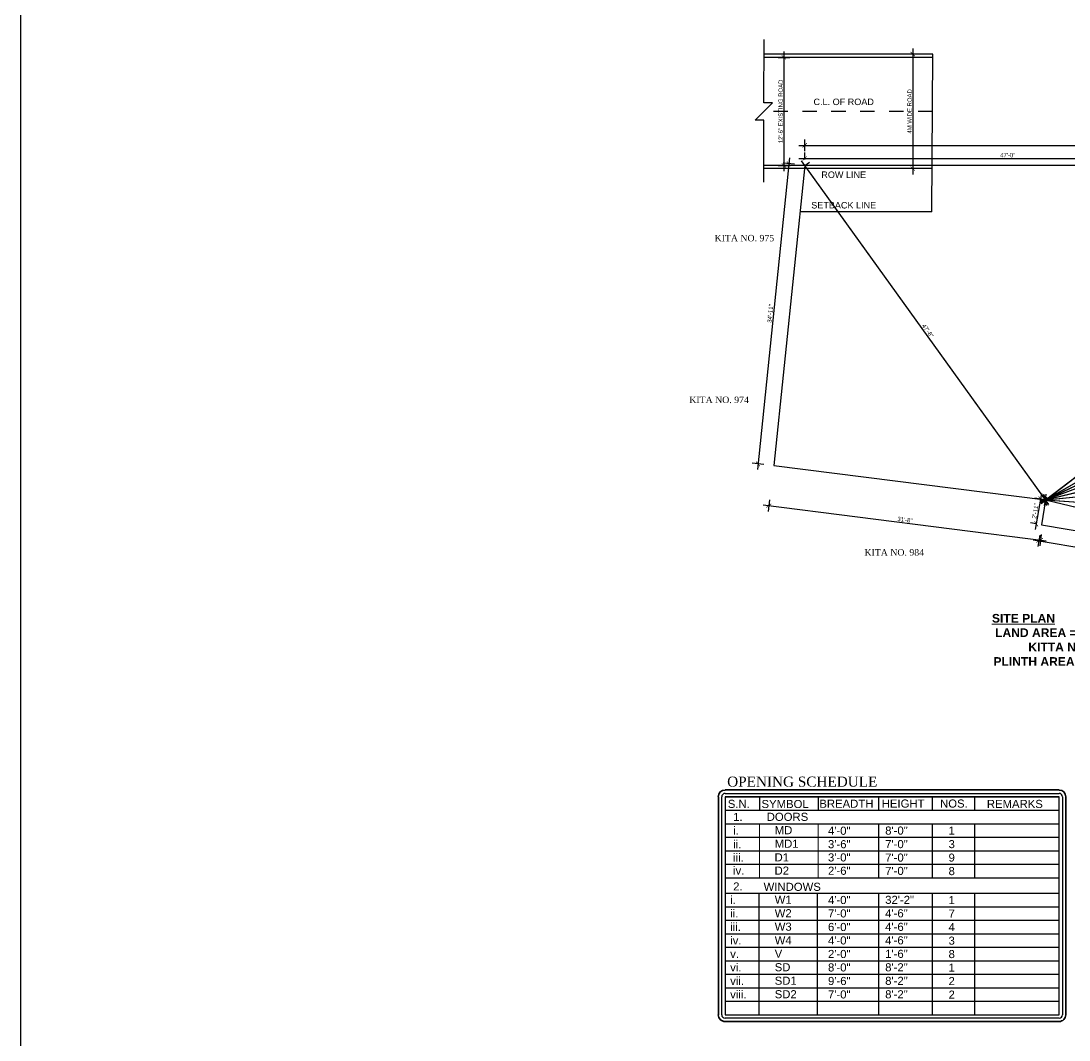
# Model space of a CAD drawing. Header units: inches. Extents: x 1397 to 20304, y -27267 to -746.
# Drawn here: x 1397 to 2853, y -8707 to -7291 of the extents above; entities that cross this region are included whole.
import ezdxf

# ---------------------------------------------------------------- set-up
doc = ezdxf.new("R2010")
doc.units = ezdxf.units.IN
doc.header["$LTSCALE"] = 17
doc.header["$MEASUREMENT"] = 0
doc.linetypes.add('ACAD_ISO02W100', pattern=[15, 12, -3])
doc.linetypes.add('Dash1', pattern=[0.472441, 0.23622, -0.23622])
for name, color, linetype, lineweight in [('25 BOT BAR', 12, 'Continuous', 25), ('BOUNDARY', 210, 'Continuous', 35), ('OUTLINE', 1, 'Continuous', 25), ('TEXT', 231, 'Continuous', 20), ('Toilet', 7, 'Continuous', 25), ('Wall Plan_.50', 10, 'Continuous', 50)]:
    doc.layers.add(name, color=color, linetype=linetype, lineweight=lineweight)
doc.styles.add('7 INCH', font='times.ttf', dxfattribs={"height": 7})
doc.styles.add('ARCHITECTURE', font='stylu.ttf')
doc.styles.add('ARIAL', font='arial.ttf')
doc.dimstyles.new('8 SCALE', dxfattribs={"dimscale": 0, "dimtxt": 6, "dimasz": 6, "dimexe": 8, "dimexo": 8, "dimgap": 1.25, "dimtad": 1, "dimdec": 0, "dimzin": 3, "dimdsep": 46, "dimlunit": 4, "dimtxsty": 'ARCHITECTURE', "dimblk": 'ARCHTICK', "dimcen": 8, "dimdle": 8, "dimclrd": 5, "dimclre": 5, "dimclrt": 7, "dimadec": 0, "dimazin": 0, "dimtfac": 0.75, "dimtdec": 0, "dimtix": 1, "dimtmove": 2, "dimatfit": 3, "dimldrblk": 'ARCHTICK', "dimfxl": 8, "dimfxlon": 1, "dimtolj": 1, "dimtzin": 0, "dimlwd": -1, "dimlwe": -1, "dimarcsym": 0})

# ---------------------------------------------------------------- blocks, each defined once
blk = doc.blocks.new('_ArchTick')
at = {"color": 0, "linetype": 'ByBlock', "const_width": 0.15}
blk.add_lwpolyline([(-0.5, -0.5), (0.5, 0.5)], dxfattribs=at)
blk = doc.blocks.new('*D2980')
at = {"layer": 'Defpoints', "color": 0, "transparency": 16777216}
for p in [(3427.2, -7464), (2485.6, -7491.8), (3427.2, -7491.8)]:
    blk.add_point(p, dxfattribs=at)
at = {"layer": 'OUTLINE', "color": 5, "transparency": 16777216}
for p, q in [((2477.6, -7464), (3435.2, -7464)), ((2485.6, -7472), (2485.6, -7456)), ((3427.2, -7472), (3427.2, -7456))]:
    blk.add_line(p, q, dxfattribs=at)
at = {"layer": 'OUTLINE', "color": 5, "transparency": 16777216, "xscale": 6, "yscale": 6, "zscale": 6, "rotation": 180}
blk.add_blockref('_ArchTick', (2485.6, -7464), dxfattribs=at)
at = {"layer": 'OUTLINE', "color": 5, "transparency": 16777216, "xscale": 6, "yscale": 6, "zscale": 6}
blk.add_blockref('_ArchTick', (3427.2, -7464), dxfattribs=at)
at = {"layer": 'OUTLINE', "color": 7, "transparency": 16777216, "insert": (2956.4, -7459.6), "char_height": 6, "attachment_point": 5, "style": 'ARCHITECTURE'}
blk.add_mtext('\\A1;78\'-6"', dxfattribs=at)
blk = doc.blocks.new('*D2981')
at = {"layer": 'Defpoints', "color": 0, "transparency": 16777216}
for p in [(2485.6, -7491.8), (3049.4, -7482.1), (3049.4, -7491.8)]:
    blk.add_point(p, dxfattribs=at)
at = {"layer": 'OUTLINE', "color": 5, "transparency": 16777216}
for p, q in [((2485.6, -7483.8), (2485.6, -7474.1)), ((3049.4, -7483.8), (3049.4, -7474.1)), ((2477.6, -7482.1), (3057.4, -7482.1))]:
    blk.add_line(p, q, dxfattribs=at)
at = {"layer": 'OUTLINE', "color": 5, "transparency": 16777216, "xscale": 6, "yscale": 6, "zscale": 6, "rotation": 180}
blk.add_blockref('_ArchTick', (2485.6, -7482.1), dxfattribs=at)
at = {"layer": 'OUTLINE', "color": 5, "transparency": 16777216, "xscale": 6, "yscale": 6, "zscale": 6}
blk.add_blockref('_ArchTick', (3049.4, -7482.1), dxfattribs=at)
at = {"layer": 'OUTLINE', "color": 7, "transparency": 16777216, "insert": (2767.5, -7477.6), "char_height": 6, "attachment_point": 5, "style": 'ARCHITECTURE'}
blk.add_mtext('\\A1;47\'-0"', dxfattribs=at)
blk = doc.blocks.new('*D2982')
at = {"layer": 'Defpoints', "color": 0, "transparency": 16777216}
for p in [(2485.6, -7491.8), (2485.6, -7491.8), (2820, -7956.4)]:
    blk.add_point(p, dxfattribs=at)
at = {"layer": 'OUTLINE', "color": 5, "transparency": 16777216}
for p, q in [((2824.7, -7962.9), (2481, -7485.3)), ((2485.6, -7491.8), (2492.1, -7487.1)), ((2820, -7956.4), (2826.5, -7951.8))]:
    blk.add_line(p, q, dxfattribs=at)
at = {"layer": 'OUTLINE', "color": 5, "transparency": 16777216, "xscale": 6, "yscale": 6, "zscale": 6}
for p, rotation in [((2485.6, -7491.8), 125.7398794609257), ((2820, -7956.4), 305.7398794609257)]:
    blk.add_blockref('_ArchTick', p, dxfattribs=dict(at, rotation=rotation))
at = {"layer": 'OUTLINE', "color": 7, "transparency": 16777216, "insert": (2656.4, -7721.5), "char_height": 6, "attachment_point": 5, "rotation": 305.7399, "style": 'ARCHITECTURE'}
blk.add_mtext('\\A1;47\'-8"', dxfattribs=at)
blk = doc.blocks.new('*D2983')
at = {"layer": 'Defpoints', "color": 0, "transparency": 16777216}
for p in [(3427.2, -7491.8), (3427.2, -7491.8), (2820, -7956.4)]:
    blk.add_point(p, dxfattribs=at)
at = {"layer": 'OUTLINE', "color": 5, "transparency": 16777216}
for p, q in [((2813.7, -7961.3), (3433.6, -7486.9)), ((3427.2, -7491.8), (3422.4, -7485.4)), ((2820, -7956.4), (2815.2, -7950.1))]:
    blk.add_line(p, q, dxfattribs=at)
at = {"layer": 'OUTLINE', "color": 5, "transparency": 16777216, "xscale": 6, "yscale": 6, "zscale": 6}
for p, rotation in [((3427.2, -7491.8), 37.42406054625734), ((2820, -7956.4), 217.4240605462573)]:
    blk.add_blockref('_ArchTick', p, dxfattribs=dict(at, rotation=rotation))
at = {"layer": 'OUTLINE', "color": 7, "transparency": 16777216, "insert": (3121, -7720.6), "char_height": 6, "attachment_point": 5, "rotation": 37.4241, "style": 'ARCHITECTURE'}
blk.add_mtext('\\A1;63\'-9"', dxfattribs=at)
blk = doc.blocks.new('*D2984')
at = {"layer": 'Defpoints', "color": 0, "transparency": 16777216}
for p in [(3425.9, -7607.1), (3425.9, -7607.1), (2820, -7956.4)]:
    blk.add_point(p, dxfattribs=at)
at = {"layer": 'OUTLINE', "color": 5, "transparency": 16777216}
for p, q in [((2813.1, -7960.4), (3432.8, -7603.1)), ((3425.9, -7607.1), (3421.9, -7600.2)), ((2820, -7956.4), (2816, -7949.5))]:
    blk.add_line(p, q, dxfattribs=at)
at = {"layer": 'OUTLINE', "color": 5, "transparency": 16777216, "xscale": 6, "yscale": 6, "zscale": 6}
for p, rotation in [((3425.9, -7607.1), 29.96282810400725), ((2820, -7956.4), 209.9628281040073)]:
    blk.add_blockref('_ArchTick', p, dxfattribs=dict(at, rotation=rotation))
at = {"layer": 'OUTLINE', "color": 7, "transparency": 16777216, "insert": (3120.8, -7778), "char_height": 6, "attachment_point": 5, "rotation": 29.9628, "style": 'ARCHITECTURE'}
blk.add_mtext('\\A1;58\'-3"', dxfattribs=at)
blk = doc.blocks.new('*D2985')
at = {"layer": 'Defpoints', "color": 0, "transparency": 16777216}
for p in [(3428, -7665.2), (3428, -7665.2), (2820, -7956.4)]:
    blk.add_point(p, dxfattribs=at)
at = {"layer": 'OUTLINE', "color": 5, "transparency": 16777216}
for p, q in [((2812.8, -7959.9), (3435.3, -7661.7)), ((3428, -7665.2), (3431.5, -7672.4)), ((2820, -7956.4), (2823.5, -7963.6))]:
    blk.add_line(p, q, dxfattribs=at)
at = {"layer": 'OUTLINE', "color": 5, "transparency": 16777216, "xscale": 6, "yscale": 6, "zscale": 6}
for p, rotation in [((3428, -7665.2), 25.5953412940383), ((2820, -7956.4), 205.5953412940383)]:
    blk.add_blockref('_ArchTick', p, dxfattribs=dict(at, rotation=rotation))
at = {"layer": 'OUTLINE', "color": 7, "transparency": 16777216, "insert": (3122.1, -7806.9), "char_height": 6, "attachment_point": 5, "rotation": 25.5953, "style": 'ARCHITECTURE'}
blk.add_mtext('\\A1;56\'-2"', dxfattribs=at)
blk = doc.blocks.new('*D2986')
at = {"layer": 'Defpoints', "color": 0, "transparency": 16777216}
for p in [(3428.9, -7726.3), (3428.9, -7726.3), (2820, -7956.4)]:
    blk.add_point(p, dxfattribs=at)
at = {"layer": 'OUTLINE', "color": 5, "transparency": 16777216}
for p, q in [((2812.5, -7959.3), (3436.4, -7723.5)), ((3428.9, -7726.3), (3426.1, -7718.8)), ((2820, -7956.4), (2817.2, -7948.9))]:
    blk.add_line(p, q, dxfattribs=at)
at = {"layer": 'OUTLINE', "color": 5, "transparency": 16777216, "xscale": 6, "yscale": 6, "zscale": 6}
for p, rotation in [((3428.9, -7726.3), 20.7046822510771), ((2820, -7956.4), 200.7046822510771)]:
    blk.add_blockref('_ArchTick', p, dxfattribs=dict(at, rotation=rotation))
at = {"layer": 'OUTLINE', "color": 7, "transparency": 16777216, "insert": (3122.9, -7837.3), "char_height": 6, "attachment_point": 5, "rotation": 20.7047, "style": 'ARCHITECTURE'}
blk.add_mtext('\\A1;54\'-3"', dxfattribs=at)
blk = doc.blocks.new('*D2987')
at = {"layer": 'Defpoints', "color": 0, "transparency": 16777216}
for p in [(3429.4, -7806.7), (3429.4, -7806.7), (2820, -7956.4)]:
    blk.add_point(p, dxfattribs=at)
at = {"layer": 'OUTLINE', "color": 5, "transparency": 16777216}
for p, q in [((2812.2, -7958.3), (3437.1, -7804.8)), ((3429.4, -7806.7), (3431.3, -7814.4)), ((2820, -7956.4), (2818.1, -7948.7))]:
    blk.add_line(p, q, dxfattribs=at)
at = {"layer": 'OUTLINE', "color": 5, "transparency": 16777216, "xscale": 6, "yscale": 6, "zscale": 6}
for p, rotation in [((3429.4, -7806.7), 13.8089202025117), ((2820, -7956.4), 193.8089202025117)]:
    blk.add_blockref('_ArchTick', p, dxfattribs=dict(at, rotation=rotation))
at = {"layer": 'OUTLINE', "color": 7, "transparency": 16777216, "insert": (3123.6, -7877.3), "char_height": 6, "attachment_point": 5, "rotation": 13.8089, "style": 'ARCHITECTURE'}
blk.add_mtext('\\A1;52\'-3"', dxfattribs=at)
blk = doc.blocks.new('*D2988')
at = {"layer": 'Defpoints', "color": 0, "transparency": 16777216}
for p in [(3407.6, -7897.4), (3407.6, -7897.4), (2820, -7956.4)]:
    blk.add_point(p, dxfattribs=at)
at = {"layer": 'OUTLINE', "color": 5, "transparency": 16777216}
for p, q in [((2812.1, -7957.2), (3415.6, -7896.6)), ((3407.6, -7897.4), (3408.4, -7905.3)), ((2820, -7956.4), (2820.8, -7964.4))]:
    blk.add_line(p, q, dxfattribs=at)
at = {"layer": 'OUTLINE', "color": 5, "transparency": 16777216, "xscale": 6, "yscale": 6, "zscale": 6}
for p, rotation in [((3407.6, -7897.4), 5.739358290256994), ((2820, -7956.4), 185.739358290257)]:
    blk.add_blockref('_ArchTick', p, dxfattribs=dict(at, rotation=rotation))
at = {"layer": 'OUTLINE', "color": 7, "transparency": 16777216, "insert": (3113.1, -7918.3), "char_height": 6, "attachment_point": 5, "rotation": 5.7394, "style": 'ARCHITECTURE'}
blk.add_mtext('\\A1;49\'-3"', dxfattribs=at)
blk = doc.blocks.new('*D2989')
at = {"layer": 'Defpoints', "color": 0, "transparency": 16777216}
for p in [(2820, -7956.4), (3367.7, -7995.5), (3367.7, -7995.5)]:
    blk.add_point(p, dxfattribs=at)
at = {"layer": 'OUTLINE', "color": 5, "transparency": 16777216}
for p, q in [((2812, -7955.9), (3375.6, -7996.1)), ((2820, -7956.4), (2820.6, -7948.5)), ((3367.7, -7995.5), (3368.2, -7987.5))]:
    blk.add_line(p, q, dxfattribs=at)
at = {"layer": 'OUTLINE', "color": 5, "transparency": 16777216, "xscale": 6, "yscale": 6, "zscale": 6}
for p, rotation in [((2820, -7956.4), 175.9170253960502), ((3367.7, -7995.5), 355.9170253960502)]:
    blk.add_blockref('_ArchTick', p, dxfattribs=dict(at, rotation=rotation))
at = {"layer": 'OUTLINE', "color": 7, "transparency": 16777216, "insert": (3094.2, -7971.6), "char_height": 6, "attachment_point": 5, "rotation": 355.917, "style": 'ARCHITECTURE'}
blk.add_mtext('\\A1;45\'-9"', dxfattribs=at)
blk = doc.blocks.new('*D2990')
at = {"layer": 'Defpoints', "color": 0, "transparency": 16777216}
for p in [(2820, -7956.4), (3328.6, -8078), (3328.6, -8078)]:
    blk.add_point(p, dxfattribs=at)
at = {"layer": 'OUTLINE', "color": 5, "transparency": 16777216}
for p, q in [((2812.2, -7954.6), (3336.4, -8079.8)), ((2820, -7956.4), (2818.2, -7964.2)), ((3328.6, -8078), (3326.8, -8085.7))]:
    blk.add_line(p, q, dxfattribs=at)
at = {"layer": 'OUTLINE', "color": 5, "transparency": 16777216, "xscale": 6, "yscale": 6, "zscale": 6}
for p, rotation in [((2820, -7956.4), 166.5628021424033), ((3328.6, -8078), 346.5628021424033)]:
    blk.add_blockref('_ArchTick', p, dxfattribs=dict(at, rotation=rotation))
at = {"layer": 'OUTLINE', "color": 7, "transparency": 16777216, "insert": (3075.4, -8012.8), "char_height": 6, "attachment_point": 5, "rotation": 346.5628, "style": 'ARCHITECTURE'}
blk.add_mtext('\\A1;43\'-7"', dxfattribs=at)
blk = doc.blocks.new('*D2991')
at = {"layer": 'Defpoints', "color": 0, "transparency": 16777216}
for p in [(2820, -7956.4), (2807.1, -7989.7), (2814.2, -7990.9)]:
    blk.add_point(p, dxfattribs=at)
at = {"layer": 'OUTLINE', "color": 5, "transparency": 16777216}
for p, q in [((2812.8, -7955.2), (2805, -7953.9)), ((2814.2, -7947.3), (2805.7, -7997.6)), ((2807.1, -7989.7), (2799.2, -7988.4))]:
    blk.add_line(p, q, dxfattribs=at)
at = {"layer": 'OUTLINE', "color": 5, "transparency": 16777216, "xscale": 6, "yscale": 6, "zscale": 6}
for p, rotation in [((2812.8, -7955.2), 80.49455252683589), ((2807.1, -7989.7), 260.4945525268358)]:
    blk.add_blockref('_ArchTick', p, dxfattribs=dict(at, rotation=rotation))
at = {"layer": 'OUTLINE', "color": 7, "transparency": 16777216, "insert": (2805.7, -7971.8), "char_height": 6, "attachment_point": 5, "rotation": 80.4946, "style": 'ARCHITECTURE'}
blk.add_mtext('\\A1;2\'-11"', dxfattribs=at)
blk = doc.blocks.new('*D2992')
at = {"layer": 'Defpoints', "color": 0, "transparency": 16777216}
for p in [(2442.7, -7908.6), (2820, -7956.4), (2812.9, -8012.2)]:
    blk.add_point(p, dxfattribs=at)
at = {"layer": 'OUTLINE', "color": 5, "transparency": 16777216}
for p, q in [((2436.6, -7956.5), (2434.6, -7972.3)), ((2427.7, -7963.4), (2820.9, -8013.3)), ((2813.9, -8004.3), (2811.9, -8020.2))]:
    blk.add_line(p, q, dxfattribs=at)
at = {"layer": 'OUTLINE', "color": 5, "transparency": 16777216, "xscale": 6, "yscale": 6, "zscale": 6}
for p, rotation in [((2435.6, -7964.4), 172.7744740016137), ((2812.9, -8012.2), 352.7744740016136)]:
    blk.add_blockref('_ArchTick', p, dxfattribs=dict(at, rotation=rotation))
at = {"layer": 'OUTLINE', "color": 7, "transparency": 16777216, "insert": (2624.8, -7984), "char_height": 6, "attachment_point": 5, "rotation": 352.7745, "style": 'ARCHITECTURE'}
blk.add_mtext('\\A1;31\'-8"', dxfattribs=at)
blk = doc.blocks.new('*D2993')
at = {"layer": 'Defpoints', "color": 0, "transparency": 16777216}
for p in [(2485.6, -7491.8), (2420.6, -7906.3), (2442.7, -7908.6)]:
    blk.add_point(p, dxfattribs=at)
at = {"layer": 'OUTLINE', "color": 5, "transparency": 16777216}
for p, q in [((2464.3, -7481.5), (2419.8, -7914.3)), ((2471.5, -7490.3), (2455.6, -7488.7)), ((2428.6, -7907.1), (2412.6, -7905.5))]:
    blk.add_line(p, q, dxfattribs=at)
at = {"layer": 'OUTLINE', "color": 5, "transparency": 16777216, "xscale": 6, "yscale": 6, "zscale": 6}
for p, rotation in [((2463.5, -7489.5), 84.12042794738267), ((2420.6, -7906.3), 264.1204279473827)]:
    blk.add_blockref('_ArchTick', p, dxfattribs=dict(at, rotation=rotation))
at = {"layer": 'OUTLINE', "color": 7, "transparency": 16777216, "insert": (2437.7, -7697.5), "char_height": 6, "attachment_point": 5, "rotation": 84.1204, "style": 'ARCHITECTURE'}
blk.add_mtext('\\A1;34\'-11"', dxfattribs=at)
blk = doc.blocks.new('*D2994')
at = {"layer": 'Defpoints', "color": 0, "transparency": 16777216}
for p in [(2429.3, -7341.8), (2428.8, -7491.8), (2456.7, -7491.8)]:
    blk.add_point(p, dxfattribs=at)
at = {"layer": 'OUTLINE', "color": 5, "transparency": 16777216}
for p, q in [((2456.7, -7333.8), (2456.7, -7499.8)), ((2448.7, -7341.8), (2464.7, -7341.8)), ((2448.7, -7491.8), (2464.7, -7491.8))]:
    blk.add_line(p, q, dxfattribs=at)
at = {"layer": 'OUTLINE', "color": 5, "transparency": 16777216, "xscale": 6, "yscale": 6, "zscale": 6}
for p, rotation in [((2456.7, -7341.8), 90), ((2456.7, -7491.8), 270)]:
    blk.add_blockref('_ArchTick', p, dxfattribs=dict(at, rotation=rotation))
at = {"layer": 'OUTLINE', "color": 7, "transparency": 16777216, "insert": (2452.2, -7416.8), "char_height": 6, "attachment_point": 5, "rotation": 90, "style": 'ARCHITECTURE'}
blk.add_mtext('\\A1;12\'-6" EXISTING ROAD', dxfattribs=at)
blk = doc.blocks.new('*D2995')
at = {"layer": 'Defpoints', "color": 0, "transparency": 16777216}
for p in [(2663.4, -7337.3), (2635.6, -7496.3), (2662.6, -7496.3)]:
    blk.add_point(p, dxfattribs=at)
at = {"layer": 'OUTLINE', "color": 5, "transparency": 16777216}
for p, q in [((2635.6, -7329.3), (2635.6, -7504.3)), ((2643.6, -7337.3), (2627.6, -7337.3)), ((2643.6, -7496.3), (2627.6, -7496.3))]:
    blk.add_line(p, q, dxfattribs=at)
at = {"layer": 'OUTLINE', "color": 5, "transparency": 16777216, "xscale": 6, "yscale": 6, "zscale": 6}
for p, rotation in [((2635.6, -7337.3), 90), ((2635.6, -7496.3), 270)]:
    blk.add_blockref('_ArchTick', p, dxfattribs=dict(at, rotation=rotation))
at = {"layer": 'OUTLINE', "color": 7, "transparency": 16777216, "insert": (2631.2, -7416.8), "char_height": 6, "attachment_point": 5, "rotation": 90, "style": 'ARCHITECTURE'}
blk.add_mtext('\\A1;4M WIDE ROAD', dxfattribs=at)
blk = doc.blocks.new('*D2810')
at = {"layer": 'Defpoints', "color": 0, "transparency": 16777216}
for p in [(2814.2, -7990.9), (3328.6, -8078), (3324.9, -8100.2)]:
    blk.add_point(p, dxfattribs=at)
at = {"layer": 'OUTLINE', "color": 5, "transparency": 16777216}
for p, q in [((2802.6, -8011.8), (3332.8, -8101.5)), ((2811.8, -8005.3), (2809.1, -8021.1)), ((3326.2, -8092.3), (3323.5, -8108.1))]:
    blk.add_line(p, q, dxfattribs=at)
at = {"layer": 'OUTLINE', "color": 5, "transparency": 16777216, "xscale": 6, "yscale": 6, "zscale": 6}
for p, rotation in [((2810.5, -8013.2), 170.3981090450754), ((3324.9, -8100.2), 350.3981090450754)]:
    blk.add_blockref('_ArchTick', p, dxfattribs=dict(at, rotation=rotation))
at = {"layer": 'OUTLINE', "color": 7, "transparency": 16777216, "insert": (3068.4, -8052.4), "char_height": 6, "attachment_point": 5, "rotation": 350.3981, "style": 'ARCHITECTURE'}
blk.add_mtext('\\A1;43\'-6"', dxfattribs=at)

msp = doc.modelspace()

# ---------------------------------------------------------------- linework, layer by layer
for p, q in [((2663.4, -7341.8), (2429.3, -7341.8)), ((2662.3, -7556.3), (2663.4, -7337.3)), ((2375, -8364), (2838.7, -8364)), ((2370.3, -8671.5), (2370.3, -8368.7)), ((2838.7, -8368.7), (2375, -8368.7)), ((2375, -8368.7), (2375, -8671.5)), ((2375, -8368.7), (2838.7, -8368.7)), ((2375, -8368.7), (2375, -8671.5)), ((2422.7, -8368.7), (2422.7, -8387.6)), ((2504.3, -8368.7), (2504.3, -8387.4)), ((2588, -8368.7), (2588, -8387.4)), ((2663, -8387.4), (2663, -8368.7)), ((2721.6, -8387.4), (2721.6, -8368.7)), ((2838.7, -8671.5), (2838.7, -8368.7)), ((2838.7, -8483.9), (2838.7, -8368.7)), ((2843.4, -8368.7), (2843.4, -8671.5)), ((2375, -8387.4), (2838.7, -8387.4)), ((2375, -8406.2), (2838.7, -8406.2)), ((2588, -8406.2), (2588, -8481.2)), ((2663, -8481.2), (2663, -8406.2)), ((2721.6, -8481.2), (2721.6, -8406.2)), ((2375, -8424.9), (2838.7, -8424.9)), ((2375, -8443.7), (2838.7, -8443.7)), ((2375, -8462.4), (2838.7, -8462.4)), ((2375, -8481.2), (2838.7, -8481.2)), ((2375, -8502.7), (2838.7, -8502.7)), ((2375, -8502.7), (2838.7, -8502.7)), ((2422.2, -8671.5), (2422.2, -8502.7)), ((2503.5, -8671.5), (2503.5, -8502.7)), ((2588.3, -8671.5), (2588.3, -8502.7)), ((2663, -8671.5), (2663, -8502.7)), ((2721.9, -8671.5), (2721.9, -8502.7)), ((2375, -8521.4), (2838.7, -8521.4)), ((2375, -8540.2), (2838.7, -8540.2)), ((2375, -8558.9), (2838.7, -8558.9)), ((2375, -8577.7), (2838.7, -8577.7)), ((2375, -8596.4), (2838.7, -8596.4)), ((2375, -8615.2), (2838.7, -8615.2)), ((2375, -8634), (2838.7, -8634)), ((2375, -8652.7), (2838.7, -8652.7)), ((2375, -8671.5), (2838.7, -8671.5)), ((2375, -8671.5), (2838.7, -8671.5)), ((2375, -8671.5), (2838.7, -8671.5)), ((2375, -8671.5), (2838.7, -8671.5)), ((2375, -8671.5), (2838.7, -8671.5)), ((2838.7, -8676.2), (2375, -8676.2))]:
    msp.add_line(p, q)
at = {"linetype": 'ACAD_ISO02W100', "ltscale": 5}
for points in [[(2663.4, -7337.3), (2429, -7337.3)], [(2662.6, -7496.3), (2429, -7496.3)]]:
    msp.add_lwpolyline(points, dxfattribs=at)
at = {"linetype": 'Dash1', "ltscale": 5}
msp.add_lwpolyline([(2663, -7416.8), (2429, -7416.8)], dxfattribs=at)
for points in [[(2662.6, -7491.8), (2428.8, -7491.8)], [(2662.3, -7556.3), (2479, -7556.3)]]:
    msp.add_lwpolyline(points)
for centre, start, end in [((2375, -8368.7), 90, 180), ((2838.7, -8368.7), 0, 90), ((2375, -8671.5), 180, 270), ((2838.7, -8671.5), 270, 0)]:
    msp.add_arc(centre, 4.69, start, end)
at = {"layer": '25 BOT BAR'}
msp.add_lwpolyline([(1397.4, -5984.5), (14624.9, -5984.5), (14624.9, -14248.8), (1397.4, -14248.8)], close=True, dxfattribs=at)
at = {"layer": 'BOUNDARY'}
for p, q in [((2375, -8359.3), (2838.7, -8359.3)), ((2365.7, -8671.5), (2365.7, -8368.7)), ((2848.1, -8368.7), (2848.1, -8671.5)), ((2838.7, -8680.8), (2375, -8680.8))]:
    msp.add_line(p, q, dxfattribs=at)
for centre, start, end in [((2375, -8368.7), 90, 180), ((2838.7, -8368.7), 0, 90), ((2375, -8671.5), 179.9982, 270), ((2838.7, -8671.5), 270, 0.0018)]:
    msp.add_arc(centre, 9.37, start, end, dxfattribs=at)
at = {"layer": 'TEXT'}
for p, q in [((2375, -8406.2), (2416.7, -8406.2)), ((2422.7, -8406.2), (2422.7, -8481.2)), ((2504.3, -8406.2), (2504.3, -8481.2)), ((2375, -8424.9), (2416.7, -8424.9)), ((2375, -8462.4), (2416.7, -8462.4))]:
    msp.add_line(p, q, dxfattribs=at)
at = {"layer": 'Toilet'}
for p, q in [((2429, -7404.8), (2429.3, -7317)), ((2417, -7428.8), (2441, -7404.8)), ((2441, -7404.8), (2429, -7404.8)), ((2429, -7428.8), (2417, -7428.8)), ((2428.7, -7515), (2429, -7428.8)), ((2485.6, -7491.8), (2442.7, -7908.6)), ((2956.4, -7491.8), (2485.6, -7491.8)), ((2820, -7956.4), (2485.6, -7491.8)), ((2820, -7956.4), (3427.2, -7491.8)), ((2820, -7956.4), (3425.9, -7607.1)), ((2820, -7956.4), (3428, -7665.2)), ((2820, -7956.4), (3428.9, -7726.3)), ((2820, -7956.4), (3429.4, -7806.7)), ((2820, -7956.4), (3407.6, -7897.4)), ((2442.7, -7908.6), (2820, -7956.4)), ((2820, -7956.4), (2814.2, -7990.9)), ((2820, -7956.4), (3328.6, -8078)), ((2820, -7956.4), (3367.7, -7995.5)), ((2814.2, -7990.9), (2956.4, -8015))]:
    msp.add_line(p, q, dxfattribs=at)

# ---------------------------------------------------------------- texts
at = {"char_height": 9, "attachment_point": 2}
for s, insert in [('{\\fTimes New Roman|b0|i0|c0|p18;KITA NO. 975}', (2401.8, -7588.3)), ('{\\fTimes New Roman|b0|i0|c0|p18;KITA NO. 974}', (2366.7, -7812.9)), ('{\\fTimes New Roman|b0|i0|c0|p18;KITA NO. 984}', (2609.9, -8024.8))]:
    msp.add_mtext_dynamic_manual_height_columns(s, width=111.939, gutter_width=50, heights=[0], dxfattribs=dict(at, insert=insert))
at = {"layer": 'TEXT'}
for s, height, style, p in [('OPENING SCHEDULE', 14, '7 INCH', (2377.9, -8354.7)), ('S.N.', 11.25, 'ARIAL', (2378.8, -8384.2)), ('SYMBOL', 11.25, 'ARIAL', (2425.6, -8384.4)), ('BREADTH', 11.25, 'ARIAL', (2505.9, -8384)), ('HEIGHT', 11.25, 'ARIAL', (2592.5, -8383.8)), ('NOS.', 11.25, 'ARIAL', (2673.5, -8383.8)), ('REMARKS', 11.25, 'ARIAL', (2738.5, -8384.3)), ('1.', 11.25, 'ARIAL', (2386.2, -8402.4)), ('DOORS', 11.25, 'ARIAL', (2432.8, -8402.2)), ('i.', 11.25, 'ARIAL', (2386.2, -8421.4)), ('MD', 11.25, 'ARIAL', (2443.9, -8420.8)), ('4\'-0"', 11.25, 'ARIAL', (2517.9, -8421.5)), ('8\'-0"', 11.25, 'ARIAL', (2597.3, -8421.3)), ('1', 11.2, 'ARIAL', (2685.3, -8421.3)), ('ii.', 11.25, 'ARIAL', (2386.2, -8440.2)), ('MD1', 11.25, 'ARIAL', (2443.9, -8439.5)), ('3\'-6"', 11.25, 'ARIAL', (2517.9, -8440.2)), ('7\'-0"', 11.25, 'ARIAL', (2597.3, -8440.1)), ('3', 11.2, 'ARIAL', (2685.3, -8440.1)), ('iii.', 11.25, 'ARIAL', (2386.1, -8458.7)), ('D1', 11.25, 'ARIAL', (2443.7, -8458.5)), ('3\'-0"', 11.25, 'ARIAL', (2517.9, -8458.6)), ('7\'-0"', 11.25, 'ARIAL', (2597.3, -8458.8)), ('9', 11.2, 'ARIAL', (2685.3, -8458.8)), ('iv.', 11.25, 'ARIAL', (2386.1, -8476.8)), ('D2', 11.25, 'ARIAL', (2443.7, -8476.9)), ('2\'-6"', 11.25, 'ARIAL', (2517.9, -8477.1)), ('7\'-0"', 11.25, 'ARIAL', (2597.3, -8477.3)), ('8', 11.2, 'ARIAL', (2685.3, -8477.6)), ('2.', 11.25, 'ARIAL', (2386.2, -8498.9)), ('WINDOWS', 11.25, 'ARIAL', (2428.5, -8499.4)), ('i.', 11.25, 'ARIAL', (2382.1, -8517.6)), ('W1', 11.25, 'ARIAL', (2443.9, -8517.3)), ('4\'-0"', 11.25, 'ARIAL', (2517.9, -8517.7)), ('32\'-2"', 11.25, 'ARIAL', (2597.3, -8517.5)), ('1', 11.2, 'ARIAL', (2685.3, -8517.8)), ('ii.', 11.25, 'ARIAL', (2382.1, -8536.4)), ('W2', 11.25, 'ARIAL', (2443.9, -8536.1)), ('7\'-0"', 11.25, 'ARIAL', (2517.9, -8536.4)), ('4\'-6"', 11.25, 'ARIAL', (2597.3, -8536.2)), ('7', 11.2, 'ARIAL', (2685.3, -8536.6)), ('iii.', 11.25, 'ARIAL', (2382.1, -8555.1)), ('W3', 11.25, 'ARIAL', (2443.9, -8554.8)), ('6\'-0"', 11.25, 'ARIAL', (2517.9, -8555.2)), ('4\'-6"', 11.25, 'ARIAL', (2597.3, -8555)), ('4', 11.2, 'ARIAL', (2685.3, -8555.3)), ('iv.', 11.25, 'ARIAL', (2382.1, -8573.9)), ('W4', 11.25, 'ARIAL', (2443.9, -8573.6)), ('4\'-0"', 11.25, 'ARIAL', (2517.9, -8573.9)), ('4\'-6"', 11.25, 'ARIAL', (2597.3, -8573.7)), ('3', 11.2, 'ARIAL', (2685.3, -8574.1)), ('v.', 11.25, 'ARIAL', (2382.1, -8592.6)), ('V', 11.2, 'ARIAL', (2443.9, -8592.3)), ('2\'-0"', 11.25, 'ARIAL', (2517.9, -8592.7)), ('1\'-6"', 11.25, 'ARIAL', (2597.3, -8592.5)), ('8', 11.2, 'ARIAL', (2685.3, -8592.8)), ('vi.', 11.25, 'ARIAL', (2382.1, -8611.4)), ('SD', 11.25, 'ARIAL', (2443.9, -8611.1)), ('8\'-0"', 11.25, 'ARIAL', (2517.9, -8611.4)), ('8\'-2"', 11.25, 'ARIAL', (2597.3, -8611.2)), ('1', 11.2, 'ARIAL', (2685.3, -8611.6)), ('vii.', 11.25, 'ARIAL', (2382.1, -8630.1)), ('SD1', 11.25, 'ARIAL', (2443.9, -8629.8)), ('9\'-6"', 11.25, 'ARIAL', (2517.9, -8630.2)), ('8\'-2"', 11.25, 'ARIAL', (2597.3, -8630)), ('2', 11.2, 'ARIAL', (2685.3, -8630.3)), ('viii.', 11.25, 'ARIAL', (2382.1, -8648.9)), ('SD2', 11.25, 'ARIAL', (2443.9, -8648.6)), ('7\'-0"', 11.25, 'ARIAL', (2517.9, -8648.9)), ('8\'-2"', 11.25, 'ARIAL', (2597.3, -8648.7)), ('2', 11.2, 'ARIAL', (2685.3, -8649.1))]:
    msp.add_text(s, height=height, dxfattribs=dict(at, style=style)).set_placement(p)
at = {"layer": 'TEXT', "insert": (2789.3, -8114.8), "char_height": 12, "width": 396.298, "attachment_point": 2}
msp.add_mtext('{\\fArial|b1|i0|c0|p34;\\LSITE PLAN\\P\\l                                 LAND AREA = 3336.41 SQ.FT\\P                                 KITTA NO. = 1132\\P                                 PLINTH AREA = 995.91 SQ.FT}', dxfattribs=at)
at = {"layer": 'Wall Plan_.50', "char_height": 9, "attachment_point": 5}
for s, insert, width in [('{\\fArial TUR|b0|i0|c0|p34;\\C7;C.L. OF ROAD}', (2539.7, -7403.6), 112.759), ('{\\fArial TUR|b0|i0|c162|p34;\\C7;ROW\\fArial TUR|b0|i0|c0|p34; LINE}', (2539.7, -7504.8), 76.009), ('{\\fArial TUR|b0|i0|c0|p34;\\C7;SETBACK LINE}', (2539.7, -7547.2), 158.932)]:
    msp.add_mtext(s, dxfattribs=dict(at, insert=insert, width=width))

# ---------------------------------------------------------------- dimensions: what is measured, and where the dimension line sits
at = {"layer": 'OUTLINE'}
for base, p1, p2, text, picture, middle in [((2456.7, -7491.8), (2429.3, -7341.8), (2428.8, -7491.8), '12\'-6" EXISTING ROAD', '*D2994', (2452.2, -7416.8)), ((2635.6, -7496.3), (2663.4, -7337.3), (2662.6, -7496.3), '4M WIDE ROAD', '*D2995', (2631.2, -7416.8))]:
    dim = msp.add_linear_dim(base=base, p1=p1, p2=p2, angle=90, text=text, dimstyle='8 SCALE', override={"dimscale": 1}, dxfattribs=at)
    dim.commit()
    dim.dimension.update_dxf_attribs({"geometry": picture, "text_midpoint": middle})
for base, p2, picture, middle in [((3427.2, -7464), (3427.2, -7491.8), '*D2980', (2956.4, -7459.6)), ((3049.4, -7482.1), (3049.4, -7491.8), '*D2981', (2767.5, -7477.6))]:
    dim = msp.add_linear_dim(base=base, p1=(2485.6, -7491.8), p2=p2, dimstyle='8 SCALE', override={"dimscale": 1}, dxfattribs=at)
    dim.commit()
    dim.dimension.update_dxf_attribs({"geometry": picture, "text_midpoint": middle})
for p1, p2, distance, picture, middle in [((2485.6, -7491.8), (2442.7, -7908.6), -22.2, '*D2993', (2437.7, -7697.5)), ((2820, -7956.4), (2485.6, -7491.8), 0, '*D2982', (2656.4, -7721.5)), ((2820, -7956.4), (3427.2, -7491.8), 0, '*D2983', (3121, -7720.6)), ((2820, -7956.4), (3425.9, -7607.1), 0, '*D2984', (3120.8, -7778)), ((2820, -7956.4), (3428, -7665.2), 0, '*D2985', (3122.1, -7806.9)), ((2820, -7956.4), (3428.9, -7726.3), 0, '*D2986', (3122.9, -7837.3)), ((2820.0146, -7956.4332), (3429.3698, -7806.6606), 0, '*D2987', (3123.6469, -7877.2939)), ((2442.7, -7908.6), (2820, -7956.4), -56.3, '*D2992', (2624.8, -7984)), ((2820, -7956.4), (2814.2, -7990.9), -7.3, '*D2991', (2805.7, -7971.8)), ((2820, -7956.4), (3367.7, -7995.5), 0, '*D2989', (3094.2, -7971.6)), ((2820, -7956.4), (3328.6, -8078), 0, '*D2990', (3075.4, -8012.8)), ((2814.2, -7990.9), (3328.6, -8078), -22.6, '*D2810', (3068.4, -8052.4))]:
    dim = msp.add_aligned_dim(p1=p1, p2=p2, distance=distance, dimstyle='8 SCALE', override={"dimscale": 1}, dxfattribs=at)
    dim.commit()
    dim.dimension.update_dxf_attribs({"geometry": picture, "text_midpoint": middle})
dim = msp.add_linear_dim(base=(3407.6, -7897.4), p1=(2820, -7956.4), p2=(3407.6, -7897.4), angle=5.7394, dimstyle='8 SCALE', override={"dimscale": 1}, dxfattribs=at)
dim.commit()
dim.dimension.update_dxf_attribs({"geometry": '*D2988', "text_midpoint": (3113.1, -7918.3), "dimtype": 161})

doc.saveas('drawing.dxf')
